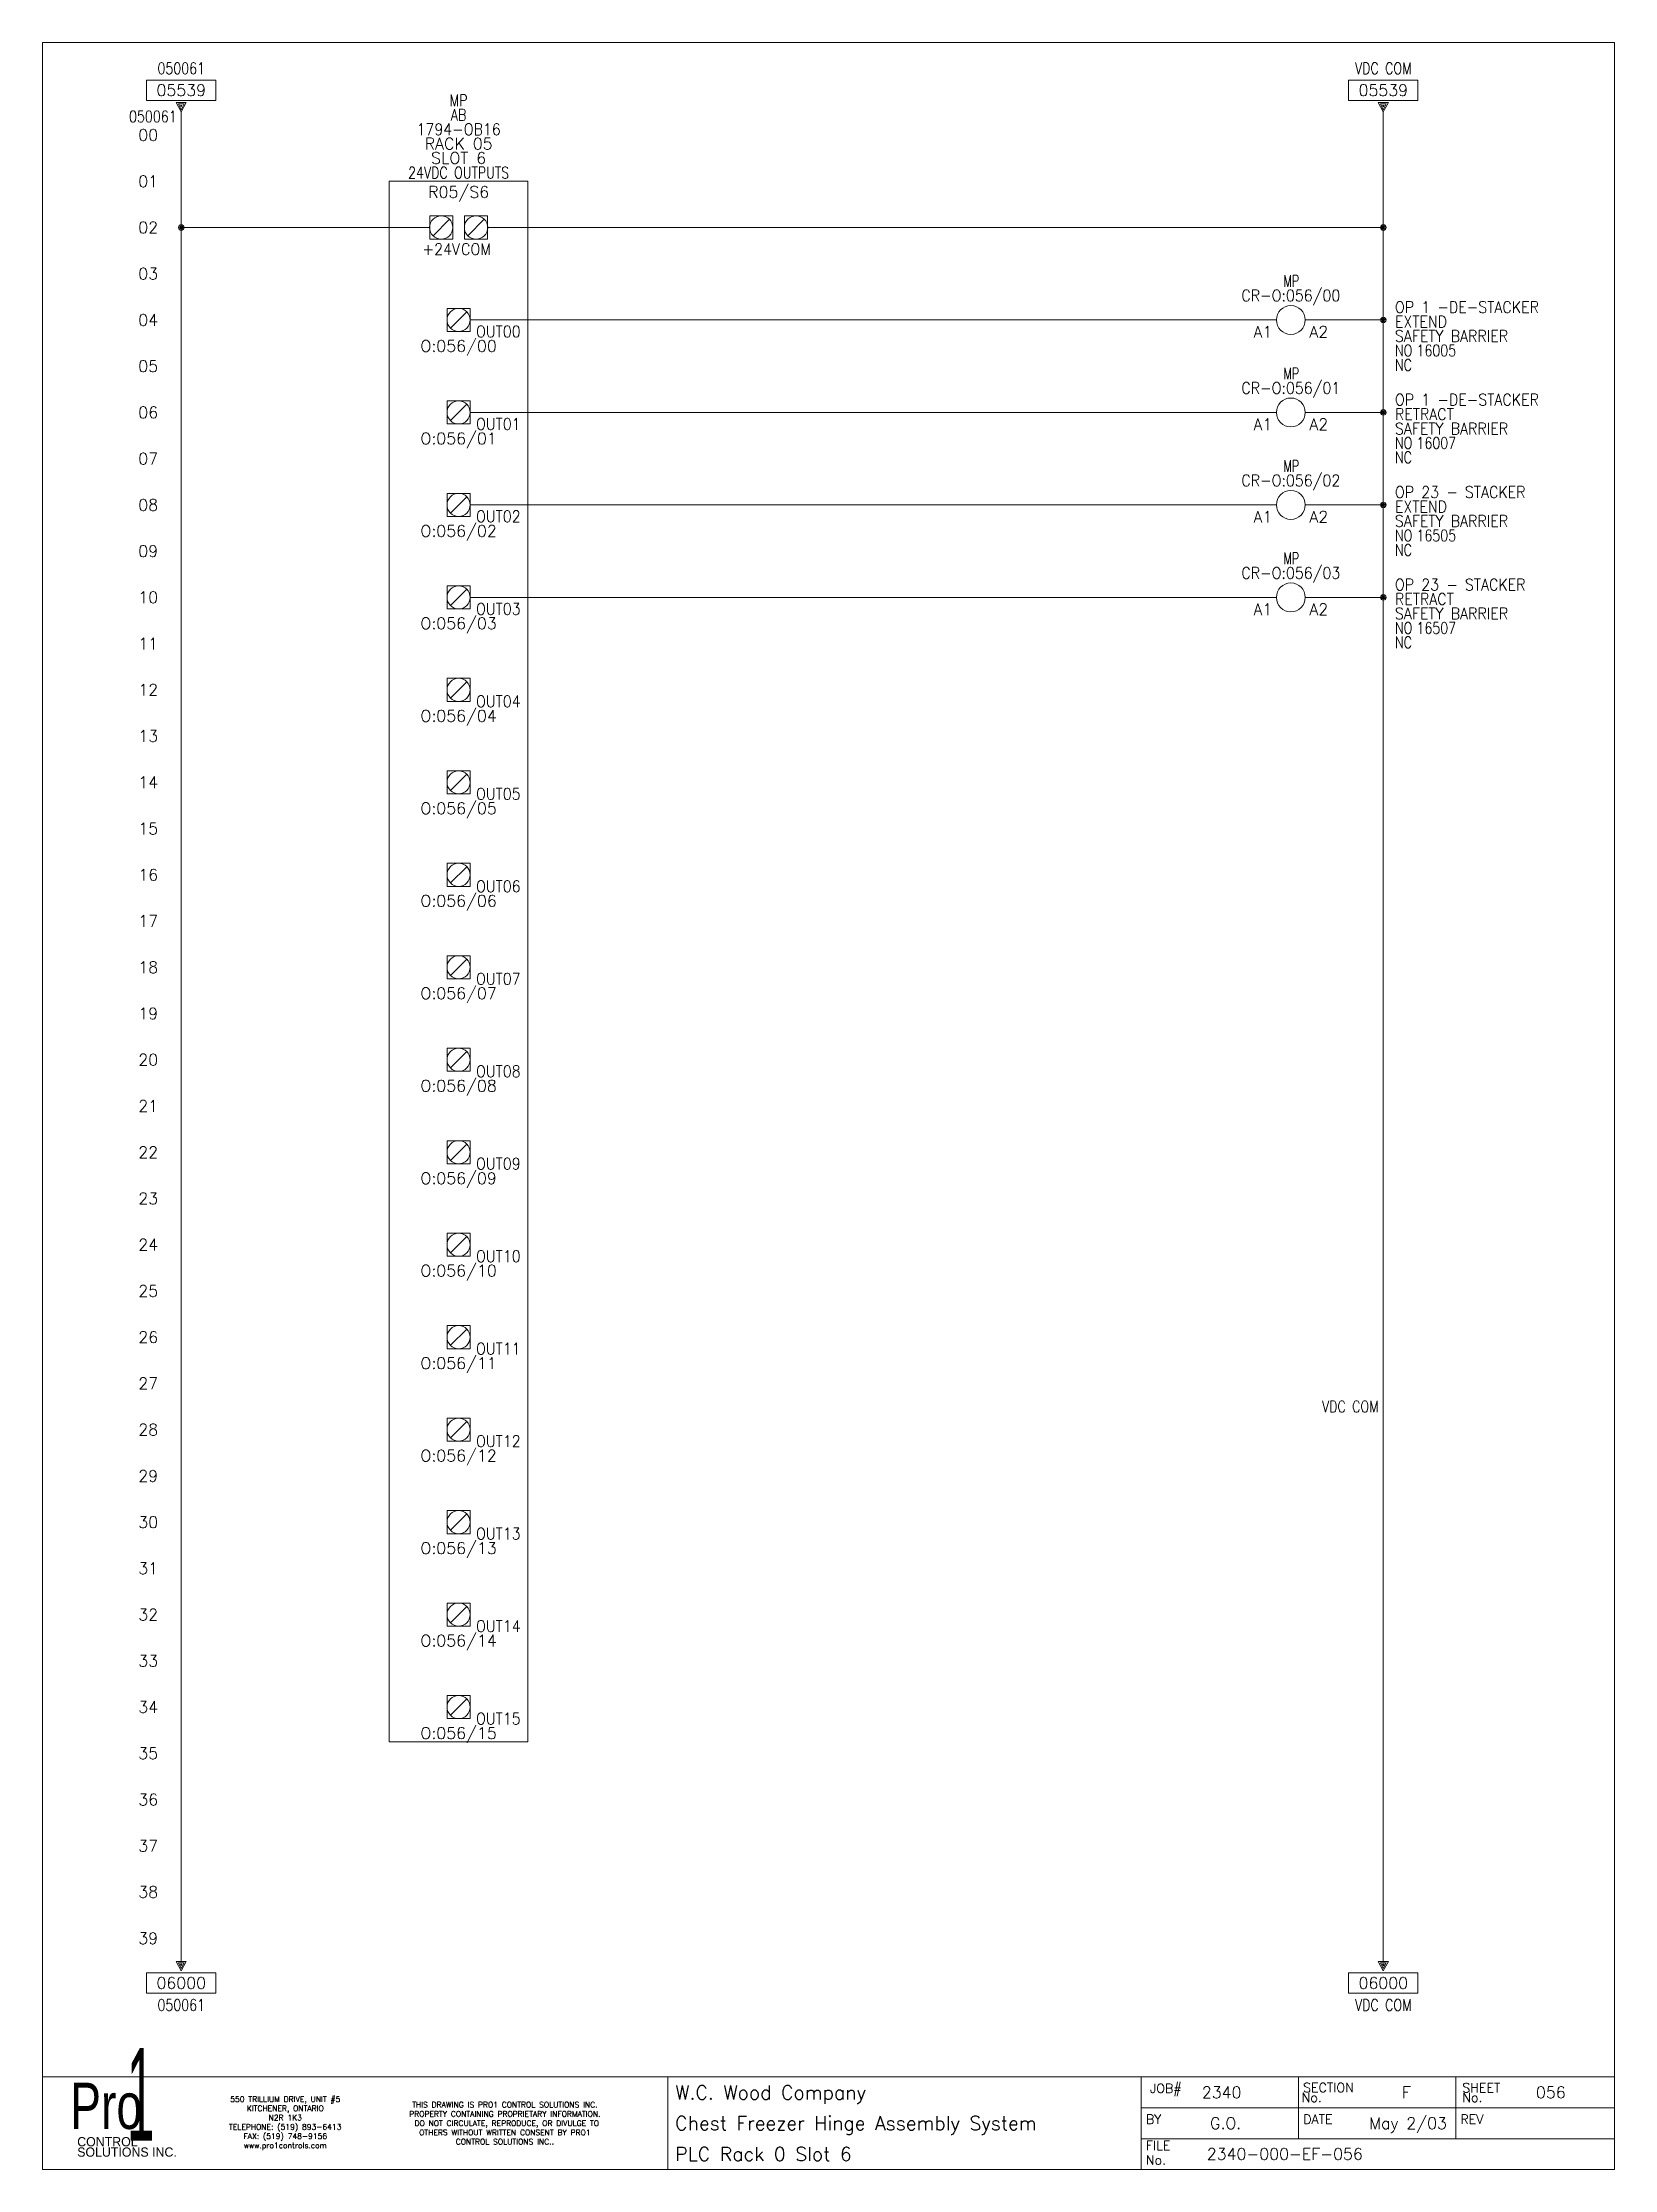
# Model space of a CAD drawing. Header units: inches. Extents: x 0 to 17, y 0 to 23.
import ezdxf
from ezdxf.enums import TextEntityAlignment as Align

# ---------------------------------------------------------------- set-up
doc = ezdxf.new("R2010")
doc.units = ezdxf.units.IN
doc.header["$MEASUREMENT"] = 0
doc.layers.get('0').update_dxf_attribs({"lineweight": 5})
for name, color, linetype, lineweight in [('BOARDER', 5, 'Continuous', 5), ('DESC', 1, 'Continuous', 5), ('LOC', 252, 'Continuous', 5), ('MISC', 2, 'Continuous', 5), ('SYMS', 7, 'Continuous', 5), ('TAGFIXED', 7, 'Continuous', 5), ('TAGS', 2, 'Continuous', 5), ('TERMS', 2, 'Continuous', 5), ('Title_Block_Info', 2, 'Continuous', 5), ('WIRENO', 1, 'Continuous', 5), ('WIRENO_DEST', 1, 'Continuous', 5), ('WIRES', 7, 'Continuous', 5), ('XREF', 1, 'Continuous', 5)]:
    doc.layers.add(name, color=color, linetype=linetype, lineweight=lineweight)
doc.styles.add('SIVAN', font='sivan.TTF', dxfattribs={"height": 1})
doc.styles.add('STACCO', font='STAC222N.TTF', dxfattribs={"height": 1})
doc.styles.get("Standard").update_dxf_attribs({"font": 'romans.shx'})
doc.styles.add('WD', font='romans.shx')

# ---------------------------------------------------------------- blocks, each defined once
blk = doc.blocks.new('WD_MLRH')
at = {"color": 2, "style": 'WD'}
blk.add_attdef('RUNGFIRST', text='', height=0.125, dxfattribs=at).set_placement((-0.25, 0), align=Align.MIDDLE_RIGHT)
at = {"style": 'WD', "flags": 1}
for tag, p in [('RUNGHORV', (-0.25, -0.127)), ('RUNGDIST', (-0.25, -0.2)), ('RUNGCNT', (-0.25, -0.237)), ('RUNGINC', (-0.25, -0.163)), ('WIRE-START', (-0.25, -0.356)), ('WIRE-GSUF', (-0.25, -0.396)), ('PH3SPACE', (-0.25, -0.437)), ('WIREMODE', (-0.25, -0.281)), ('WIREFMT', (-0.25, -0.321))]:
    blk.add_attdef(tag, text='', height=0.025, dxfattribs=at).set_placement(p, align=Align.RIGHT)
blk = doc.blocks.new('WD_WNV')
at = {"linetype": 'Continuous', "style": 'WD', "width": 0.8}
blk.add_attdef('WIRENO', text='', height=0.125, dxfattribs=at).set_placement((-0.05, 0), align=Align.MIDDLE_RIGHT)
blk = doc.blocks.new('PLCIO_13648')
at = {"layer": 'SYMS'}
for p, q in [((0.75, 0.5), (-0.75, 0.5)), ((-0.75, 0.5), (-0.75, -16.375)), ((0.75, -16.375), (0.75, 0.5)), ((-0.312, 0.125), (-0.062, 0.125)), ((-0.312, -0.125), (-0.312, 0.125)), ((-0.098, 0.089), (-0.277, -0.089)), ((-0.062, 0.125), (-0.062, -0.125)), ((0.062, 0.125), (0.312, 0.125)), ((0.062, -0.125), (0.062, 0.125)), ((0.277, 0.089), (0.098, -0.089)), ((0.312, 0.125), (0.312, -0.125)), ((-0.062, -0.125), (-0.312, -0.125)), ((0.312, -0.125), (0.062, -0.125)), ((-0.125, -0.875), (0.125, -0.875)), ((-0.125, -1.125), (-0.125, -0.875)), ((0.088, -0.912), (-0.088, -1.088)), ((0.125, -0.875), (0.125, -1.125)), ((0.125, -1.125), (-0.125, -1.125)), ((-0.125, -1.875), (0.125, -1.875)), ((-0.125, -2.125), (-0.125, -1.875)), ((0.088, -1.912), (-0.088, -2.088)), ((0.125, -1.875), (0.125, -2.125)), ((0.125, -2.125), (-0.125, -2.125)), ((-0.125, -2.875), (0.125, -2.875)), ((-0.125, -3.125), (-0.125, -2.875)), ((0.088, -2.912), (-0.088, -3.088)), ((0.125, -2.875), (0.125, -3.125)), ((0.125, -3.125), (-0.125, -3.125)), ((-0.125, -3.875), (0.125, -3.875)), ((-0.125, -4.125), (-0.125, -3.875)), ((0.125, -3.875), (0.125, -4.125)), ((0.125, -4.125), (-0.125, -4.125)), ((0.088, -3.912), (-0.088, -4.088)), ((-0.125, -4.875), (0.125, -4.875)), ((-0.125, -5.125), (-0.125, -4.875)), ((0.088, -4.912), (-0.088, -5.088)), ((0.125, -4.875), (0.125, -5.125)), ((0.125, -5.125), (-0.125, -5.125)), ((-0.125, -5.875), (0.125, -5.875)), ((-0.125, -6.125), (-0.125, -5.875)), ((0.088, -5.912), (-0.088, -6.088)), ((0.125, -5.875), (0.125, -6.125)), ((0.125, -6.125), (-0.125, -6.125)), ((-0.125, -6.875), (0.125, -6.875)), ((-0.125, -7.125), (-0.125, -6.875)), ((0.125, -6.875), (0.125, -7.125)), ((0.125, -7.125), (-0.125, -7.125)), ((0.088, -6.912), (-0.088, -7.088)), ((-0.125, -7.875), (0.125, -7.875)), ((-0.125, -8.125), (-0.125, -7.875)), ((0.088, -7.912), (-0.088, -8.088)), ((0.125, -7.875), (0.125, -8.125)), ((0.125, -8.125), (-0.125, -8.125)), ((-0.125, -8.875), (0.125, -8.875)), ((-0.125, -9.125), (-0.125, -8.875)), ((0.088, -8.912), (-0.088, -9.088)), ((0.125, -8.875), (0.125, -9.125)), ((0.125, -9.125), (-0.125, -9.125)), ((-0.125, -9.875), (0.125, -9.875)), ((-0.125, -10.125), (-0.125, -9.875)), ((0.125, -9.875), (0.125, -10.125)), ((0.088, -9.912), (-0.088, -10.088)), ((0.125, -10.125), (-0.125, -10.125)), ((-0.125, -10.875), (0.125, -10.875)), ((-0.125, -11.125), (-0.125, -10.875)), ((0.088, -10.912), (-0.088, -11.088)), ((0.125, -10.875), (0.125, -11.125)), ((0.125, -11.125), (-0.125, -11.125)), ((-0.125, -11.875), (0.125, -11.875)), ((-0.125, -12.125), (-0.125, -11.875)), ((0.088, -11.912), (-0.088, -12.088)), ((0.125, -11.875), (0.125, -12.125)), ((0.125, -12.125), (-0.125, -12.125)), ((-0.125, -12.875), (0.125, -12.875)), ((-0.125, -13.125), (-0.125, -12.875)), ((0.125, -12.875), (0.125, -13.125)), ((0.088, -12.912), (-0.088, -13.088)), ((0.125, -13.125), (-0.125, -13.125)), ((-0.125, -13.875), (0.125, -13.875)), ((-0.125, -14.125), (-0.125, -13.875)), ((0.088, -13.912), (-0.088, -14.088)), ((0.125, -13.875), (0.125, -14.125)), ((0.125, -14.125), (-0.125, -14.125)), ((-0.125, -14.875), (0.125, -14.875)), ((-0.125, -15.125), (-0.125, -14.875)), ((0.088, -14.912), (-0.088, -15.088)), ((0.125, -14.875), (0.125, -15.125)), ((0.125, -15.125), (-0.125, -15.125)), ((-0.125, -15.875), (0.125, -15.875)), ((-0.125, -16.125), (-0.125, -15.875)), ((0.088, -15.912), (-0.088, -16.088)), ((0.125, -15.875), (0.125, -16.125)), ((0.125, -16.125), (-0.125, -16.125)), ((-0.75, -16.375), (0.75, -16.375))]:
    blk.add_line(p, q, dxfattribs=at)
for centre, radius in [((-0.188, 0), 0.126), ((0.188, 0), 0.126), ((0, -1), 0.125), ((0, -2), 0.125), ((0, -3), 0.125), ((0, -4), 0.125), ((0, -5), 0.125), ((0, -6), 0.125), ((0, -7), 0.125), ((0, -8), 0.125), ((0, -9), 0.125), ((0, -10), 0.125), ((0, -11), 0.125), ((0, -12), 0.125), ((0, -13), 0.125), ((0, -14), 0.125), ((0, -15), 0.125), ((0, -16), 0.125)]:
    blk.add_circle(centre, radius, dxfattribs=at)
at = {"layer": 'SYMS', "style": 'WD'}
for tag, width, p in [('INST', 0.8, (0, 1.482)), ('LOC', 0.8, (0, 1.312)), ('MFG', 0.8, (0, 1.156)), ('CAT', 0.9, (0, 1)), ('DESC', 0.8, (0, 0.53)), ('TERM01L', 0.75, (-0.188, 0.156)), ('TERM01R', 0.75, (0.188, 0.156)), ('TERM02', 0.9, (0, -0.812)), ('TERM03', 0.9, (0, -1.812)), ('TERM04', 0.9, (0, -2.812)), ('TERM05', 0.9, (0, -3.812)), ('TERM06', 0.9, (0, -4.812)), ('TERM07', 0.9, (0, -5.812)), ('TERM08', 0.9, (0, -6.812)), ('TERM09', 0.9, (0, -7.812)), ('TERM10', 0.9, (0, -8.812)), ('TERM11', 0.9, (0, -9.812)), ('TERM12', 0.9, (0, -10.812)), ('TERM13', 0.9, (0, -11.812)), ('TERM14', 0.9, (0, -12.812)), ('TERM15', 0.9, (0, -13.812)), ('TERM16', 0.9, (0, -14.812)), ('TERM17', 0.9, (0, -15.812))]:
    blk.add_attdef(tag, text='', height=0.125, dxfattribs=dict(at, width=width)).set_placement(p, align=Align.CENTER)
for tag, p in [('LINE1', (0, 0.844)), ('LINE2', (0, 0.688)), ('TAG', (0, 0.322))]:
    blk.add_attdef(tag, text='', height=0.125, dxfattribs=at).set_placement(p, align=Align.CENTER)
at = {"layer": 'SYMS', "linetype": 'Continuous', "style": 'WD', "flags": 9}
blk.add_attdef('ASSYCODE', text='', height=0.01, dxfattribs=at).set_placement((0.23, 1.071), align=Align.CENTER)
at = {"layer": 'SYMS', "style": 'WD', "flags": 1}
for tag, p in [('X4TERM01L', (-0.312, 0)), ('X1TERM01R', (0.312, 0)), ('X1TERM02', (0.125, -1)), ('X1TERM03', (0.125, -2)), ('X1TERM04', (0.125, -3)), ('X1TERM05', (0.125, -4)), ('X1TERM06', (0.125, -5)), ('X1TERM07', (0.125, -6)), ('X1TERM08', (0.125, -7)), ('X1TERM09', (0.125, -8)), ('X1TERM10', (0.125, -9)), ('X1TERM11', (0.125, -10)), ('X1TERM12', (0.125, -11)), ('X1TERM13', (0.125, -12)), ('X1TERM14', (0.125, -13)), ('X1TERM15', (0.125, -14)), ('X1TERM16', (0.125, -15)), ('X1TERM17', (0.125, -16))]:
    blk.add_attdef(tag, p, '', height=0.01, dxfattribs=at)
at = {"layer": 'SYMS', "style": 'WD', "width": 0.9}
for tag, p in [('TERMDESC01L', (-0.188, -0.172)), ('TERMDESC01R', (0.188, -0.172))]:
    blk.add_attdef(tag, text='', height=0.125, dxfattribs=at).set_placement(p, align=Align.TOP_CENTER)
for tag, p in [('DESCA02', (-0.688, -0.969)), ('DESCB02', (-0.688, -1.125)), ('DESCC02', (-0.688, -1.281)), ('DESCD02', (-0.688, -1.438)), ('DESCE02', (-0.688, -1.594)), ('DESCB03', (-0.688, -2.125)), ('DESCA03', (-0.688, -1.969)), ('DESCC03', (-0.688, -2.281)), ('DESCD03', (-0.688, -2.438)), ('DESCE03', (-0.688, -2.594)), ('DESCA04', (-0.688, -2.969)), ('DESCB04', (-0.688, -3.125)), ('DESCC04', (-0.688, -3.281)), ('DESCD04', (-0.688, -3.438)), ('DESCE04', (-0.688, -3.594)), ('DESCA05', (-0.688, -3.969)), ('DESCB05', (-0.688, -4.125)), ('DESCC05', (-0.688, -4.281)), ('DESCD05', (-0.688, -4.438)), ('DESCE05', (-0.688, -4.594)), ('DESCB06', (-0.688, -5.125)), ('DESCA06', (-0.688, -4.969)), ('DESCC06', (-0.688, -5.281)), ('DESCD06', (-0.688, -5.438)), ('DESCE06', (-0.688, -5.594)), ('DESCA07', (-0.688, -5.969)), ('DESCB07', (-0.688, -6.125)), ('DESCC07', (-0.688, -6.281)), ('DESCD07', (-0.688, -6.438)), ('DESCE07', (-0.688, -6.594)), ('DESCA08', (-0.688, -6.969)), ('DESCB08', (-0.688, -7.125)), ('DESCC08', (-0.688, -7.281)), ('DESCD08', (-0.688, -7.438)), ('DESCE08', (-0.688, -7.594)), ('DESCB09', (-0.688, -8.125)), ('DESCA09', (-0.688, -7.969)), ('DESCC09', (-0.688, -8.281)), ('DESCD09', (-0.688, -8.438)), ('DESCE09', (-0.688, -8.594)), ('DESCA10', (-0.688, -8.969)), ('DESCB10', (-0.688, -9.125)), ('DESCC10', (-0.688, -9.281)), ('DESCD10', (-0.688, -9.438)), ('DESCE10', (-0.688, -9.594)), ('DESCA11', (-0.688, -9.969)), ('DESCB11', (-0.688, -10.125)), ('DESCC11', (-0.688, -10.281)), ('DESCD11', (-0.688, -10.438)), ('DESCE11', (-0.688, -10.594)), ('DESCB12', (-0.688, -11.125)), ('DESCA12', (-0.688, -10.969)), ('DESCC12', (-0.688, -11.281)), ('DESCD12', (-0.688, -11.438)), ('DESCE12', (-0.688, -11.594)), ('DESCA13', (-0.688, -11.969)), ('DESCB13', (-0.688, -12.125)), ('DESCC13', (-0.688, -12.281)), ('DESCD13', (-0.688, -12.438)), ('DESCE13', (-0.688, -12.594)), ('DESCA14', (-0.688, -12.969)), ('DESCB14', (-0.688, -13.125)), ('DESCC14', (-0.688, -13.281)), ('DESCD14', (-0.688, -13.438)), ('DESCE14', (-0.688, -13.594)), ('DESCB15', (-0.688, -14.125)), ('DESCA15', (-0.688, -13.969)), ('DESCC15', (-0.688, -14.281)), ('DESCD15', (-0.688, -14.438)), ('DESCE15', (-0.688, -14.594)), ('DESCA16', (-0.688, -14.969)), ('DESCB16', (-0.688, -15.125)), ('DESCC16', (-0.688, -15.281)), ('DESCD16', (-0.688, -15.438)), ('DESCE16', (-0.688, -15.594)), ('DESCA17', (-0.688, -15.969)), ('DESCB17', (-0.688, -16.125)), ('DESCC17', (-0.688, -16.281)), ('DESCD17', (-0.688, -16.438)), ('DESCE17', (-0.688, -16.594))]:
    blk.add_attdef(tag, text='', height=0.125, dxfattribs=at).set_placement(p, align=Align.RIGHT)
for tag, p in [('TERMDESC02', (0.188, -1.062)), ('TERMDESC03', (0.188, -2.062)), ('TERMDESC04', (0.188, -3.062)), ('TERMDESC05', (0.188, -4.062)), ('TERMDESC06', (0.188, -5.062)), ('TERMDESC07', (0.188, -6.062)), ('TERMDESC08', (0.188, -7.062)), ('TERMDESC09', (0.188, -8.062)), ('TERMDESC10', (0.188, -9.062)), ('TERMDESC11', (0.188, -10.062)), ('TERMDESC12', (0.188, -11.062)), ('TERMDESC13', (0.188, -12.062)), ('TERMDESC14', (0.188, -13.062)), ('TERMDESC15', (0.188, -14.062)), ('TERMDESC16', (0.188, -15.062)), ('TERMDESC17', (0.188, -16.062))]:
    blk.add_attdef(tag, text='', height=0.125, dxfattribs=at).set_placement(p, align=Align.TOP_LEFT)
at = {"layer": 'SYMS', "style": 'WD'}
for tag, p in [('TAGA02', (0, -1.219)), ('TAGA03', (0, -2.219)), ('TAGA04', (0, -3.219)), ('TAGA05', (0, -4.219)), ('TAGA06', (0, -5.219)), ('TAGA07', (0, -6.219)), ('TAGA08', (0, -7.219)), ('TAGA09', (0, -8.219)), ('TAGA10', (0, -9.219)), ('TAGA11', (0, -10.219)), ('TAGA12', (0, -11.219)), ('TAGA13', (0, -12.219)), ('TAGA14', (0, -13.219)), ('TAGA15', (0, -14.219)), ('TAGA16', (0, -15.219)), ('TAGA17', (0, -16.219))]:
    blk.add_attdef(tag, text='', height=0.125, dxfattribs=at).set_placement(p, align=Align.TOP_CENTER)
blk = doc.blocks.new('WDDOT')
for radius in [0.03, 0.0187, 0.00929]:
    blk.add_circle((0, 0), radius)
blk = doc.blocks.new('TB_P')
at = {"color": 5}
blk.add_line((6.764, 0), (6.764, 1), dxfattribs=at)
at = {"color": 5, "linetype": 'Continuous'}
blk.add_line((15.283, 1), (15.283, 0.667), dxfattribs=at)
blk.add_lwpolyline([(0, 0), (17, 0), (17, 23), (0, 23)], close=True, dxfattribs=at)
at = {"layer": 'BOARDER', "linetype": 'Continuous'}
for p, q in [((0, 1), (17, 1)), ((0, 1), (0, 0)), ((11.882, 1), (11.882, 0.667)), ((11.882, 1), (11.882, 0)), ((11.882, 1), (11.882, 0)), ((11.882, 1), (11.882, 0)), ((13.583, 1), (13.583, 0.667)), ((11.882, 0.667), (17, 0.667)), ((13.583, 0.667), (13.583, 0.333)), ((15.283, 0.667), (15.283, 0.333)), ((11.882, 0.333), (17, 0.333))]:
    blk.add_line(p, q, dxfattribs=at)
at = {"color": 5, "char_height": 0.06, "attachment_point": 5, "style": 'WD'}
for s, insert, width in [('550 TRILLIUM DRIVE, UNIT #5\\PKITCHENER, ONTARIO\\PN2R 1K3\\PTELEPHONE: (519) 893-6413\\PFAX: (519) 748-9156\\Pwww.pro1controls.com', (2.625, 0.5), 1.804), ('THIS DRAWING IS PRO1 CONTROL SOLUTIONS INC. PROPERTY CONTAINING PROPRIETARY INFORMATION.  DO NOT CIRCULATE, REPRODUCE, OR DIVULGE TO OTHERS WITHOUT WRITTEN CONSENT BY PRO1 CONTROL SOLUTIONS INC..', (5, 0.5), 2.264)]:
    blk.add_mtext(s, dxfattribs=dict(at, insert=insert, width=width))
at = {"color": 2, "linetype": 'Continuous', "style": 'WD', "flags": 1}
for tag, p in [('REV1_NO', (1.734, 3.29)), ('REV1_BY', (7.303, 3.29)), ('REV1_DATE', (9.562, 3.29)), ('REV2_NO', (1.734, 3.04)), ('REV2_BY', (7.303, 3.04)), ('REV2_DATE', (9.562, 3.04)), ('REV3_NO', (1.734, 2.79)), ('REV3_BY', (7.303, 2.79)), ('REV3_DATE', (9.562, 2.79)), ('REV4_NO', (1.734, 2.54)), ('REV4_BY', (7.303, 2.54)), ('REV4_DATE', (9.562, 2.54)), ('REV5_NO', (1.734, 2.29)), ('REV5_BY', (7.303, 2.29)), ('REV5_DATE', (9.562, 2.29)), ('REV6_NO', (1.734, 2.04)), ('REV6_BY', (7.303, 2.04)), ('REV6_DATE', (9.562, 2.04)), ('REV7_NO', (1.734, 1.79)), ('REV7_BY', (7.303, 1.79)), ('REV7_DATE', (9.562, 1.79)), ('REV8_NO', (1.734, 1.54)), ('REV8_BY', (7.303, 1.54)), ('REV8_DATE', (9.562, 1.54)), ('REV9_NO', (1.734, 1.29)), ('REV9_BY', (7.303, 1.29)), ('REV9_DATE', (9.562, 1.29))]:
    blk.add_attdef(tag, text='', height=0.15, dxfattribs=at).set_placement(p, align=Align.MIDDLE_CENTER)
for tag, p in [('REV1_CHANGE', (2.292, 3.29)), ('REV2_CHANGE', (2.292, 3.04)), ('REV3_CHANGE', (2.292, 2.79)), ('REV4_CHANGE', (2.292, 2.54)), ('REV5_CHANGE', (2.292, 2.29)), ('REV6_CHANGE', (2.292, 2.04)), ('REV7_CHANGE', (2.292, 1.79)), ('REV8_CHANGE', (2.292, 1.54)), ('REV9_CHANGE', (2.292, 1.29))]:
    blk.add_attdef(tag, text='', height=0.15, dxfattribs=at).set_placement(p, align=Align.MIDDLE_LEFT)
at = {"layer": 'BOARDER', "lineweight": 0}
for s, height, style, width, p in [('1', 1, 'SIVAN', 0.4, (1.062, 0.812)), ('Pro', 0.5, 'STACCO', 0.75, (0.688, 0.688))]:
    blk.add_text(s, height=height, dxfattribs=dict(at, style=style, width=width)).set_placement(p, align=Align.MIDDLE_CENTER)
at = {"layer": 'BOARDER', "linetype": 'Continuous', "style": 'WD'}
for s, p in [('JOB#', (11.976, 0.827)), ('SECTION', (13.633, 0.835)), ('SHEET', (15.354, 0.834)), ('No.', (13.617, 0.729)), ('No.', (15.354, 0.729)), ('BY', (11.933, 0.493)), ('DATE', (13.634, 0.493)), ('REV', (15.334, 0.493)), ('FILE', (11.932, 0.21)), ('No.', (11.932, 0.052))]:
    blk.add_text(s, height=0.1, dxfattribs=at).set_placement(p)
at = {"layer": 'BOARDER', "lineweight": 0, "style": 'STACCO'}
for s, p in [('SOLUTIONS INC.', (0.375, 0.188)), ('CONTROL', (0.375, 0.3))]:
    blk.add_text(s, height=0.1, dxfattribs=at).set_placement(p, align=Align.MIDDLE_LEFT)
at = {"layer": 'Title_Block_Info', "ltscale": 0.1}
for tag, p in [('CUSTOMER', (6.842, 0.833)), ('JOB DESCRIPTION LINE', (6.842, 0.5)), ('DRAWING DESCRIPTION', (6.842, 0.167))]:
    blk.add_attdef(tag, text='', height=0.15, dxfattribs=at).set_placement(p, align=Align.MIDDLE_LEFT)
at = {"layer": 'Title_Block_Info', "ltscale": 0.1, "style": 'WD'}
for tag, p in [('JOB #', (12.752, 0.833)), ('SEC. NO.', (14.75, 0.833)), ('SHT. NO.', (16.312, 0.833)), ('NAME', (12.795, 0.5)), ('REV', (16.194, 0.5))]:
    blk.add_attdef(tag, text='', height=0.125, dxfattribs=at).set_placement(p, align=Align.MIDDLE_CENTER)
blk.add_attdef('DATE', text='', height=0.125, dxfattribs=at).set_placement((15.188, 0.5), align=Align.MIDDLE_RIGHT)
blk.add_attdef('FILE NUMBER', text='', height=0.125, dxfattribs=at).set_placement((12.591, 0.167), align=Align.MIDDLE_LEFT)
blk = doc.blocks.new('HA2D2')
for p, q in [((0.375, 0.344), (-0.375, 0.344)), ((-0.375, 0.344), (-0.375, 0.125)), ((0.375, 0.125), (0.375, 0.344)), ((-0.375, 0.125), (0.375, 0.125)), ((0.055, 0.102), (-0.055, 0.102)), ((-0.055, 0.102), (0, 0)), ((0, 0.023), (-0.031, 0.086)), ((-0.031, 0.086), (0.031, 0.086)), ((0, 0.055), (-0.008, 0.07)), ((-0.008, 0.07), (0.008, 0.07)), ((0, 0), (0.055, 0.102)), ((0.031, 0.086), (0, 0.023)), ((0.008, 0.07), (0, 0.055))]:
    blk.add_line(p, q)
at = {"style": 'WD', "width": 0.8, "flags": 8}
for tag, p in [('DESC1', (0, 0.722)), ('WIRENO', (0, 0.534))]:
    blk.add_attdef(tag, text='', height=0.125, dxfattribs=at).set_placement(p, align=Align.TOP_CENTER)
at = {"style": 'WD'}
blk.add_attdef('XREF', text='', height=0.125, dxfattribs=at).set_placement((0, 0.172), align=Align.CENTER)
at = {"style": 'WD', "flags": 1}
for tag, p in [('X8TERM01', (0, 0)), ('SIGCODE', (0.088, 0.066))]:
    blk.add_attdef(tag, p, '', height=0.01, dxfattribs=at)
blk = doc.blocks.new('HA2S4')
for p, q in [((-0.055, 0), (0.055, 0)), ((0, -0.102), (-0.055, 0)), ((0.055, 0), (0, -0.102)), ((0.375, -0.125), (-0.375, -0.125)), ((-0.375, -0.125), (-0.375, -0.344)), ((-0.031, -0.016), (0, -0.078)), ((0.031, -0.016), (-0.031, -0.016)), ((-0.008, -0.031), (0, -0.047)), ((0.008, -0.031), (-0.008, -0.031)), ((0, -0.078), (0.031, -0.016)), ((0, -0.047), (0.008, -0.031)), ((0.375, -0.344), (0.375, -0.125)), ((-0.375, -0.344), (0.375, -0.344))]:
    blk.add_line(p, q)
at = {"style": 'WD', "flags": 1}
for tag, p in [('X2TERM01', (0, 0)), ('SIGCODE', (0.088, -0.059))]:
    blk.add_attdef(tag, p, '', height=0.01, dxfattribs=at)
at = {"style": 'WD'}
blk.add_attdef('XREF', text='', height=0.125, dxfattribs=at).set_placement((0, -0.297), align=Align.CENTER)
at = {"style": 'WD', "width": 0.8, "flags": 8}
for tag, p in [('WIRENO', (0, -0.409)), ('DESC1', (0, -0.597))]:
    blk.add_attdef(tag, text='', height=0.125, dxfattribs=at).set_placement(p, align=Align.TOP_CENTER)
blk = doc.blocks.new('HCR1')
blk.add_circle((0, 0), 0.156)
at = {"style": 'WD'}
for tag, width, p in [('INST', 0.7, (0.006, 0.528)), ('LOC', 0.7, (0.006, 0.359)), ('TAG1', 0.9, (0, 0.202))]:
    blk.add_attdef(tag, text='', height=0.125, dxfattribs=dict(at, width=width)).set_placement(p, align=Align.CENTER)
at = {"style": 'WD', "flags": 1}
for tag, p in [('X4TERM01', (-0.156, 0)), ('X1TERM02', (0.156, 0))]:
    blk.add_attdef(tag, p, '', height=0.01, dxfattribs=at)
at = {"linetype": 'Continuous', "style": 'WD', "flags": 9}
blk.add_attdef('ASSYCODE', text='', height=0.01, dxfattribs=at).set_placement((0, 0.125), align=Align.CENTER)
at = {"style": 'WD', "flags": 9}
blk.add_attdef('FAMILY', text='', height=0.01, dxfattribs=at).set_placement((-0.005, 0.17), align=Align.CENTER)
at = {"linetype": 'Continuous', "style": 'WD', "flags": 1}
for tag, p in [('MFG', (0, 0.14)), ('CAT', (0, 0.159))]:
    blk.add_attdef(tag, text='', height=0.01, dxfattribs=at).set_placement(p, align=Align.MIDDLE)
at = {"style": 'WD'}
for tag, p, width in [('DESC1', (1.126, 0.076), 0.9), ('DESC2', (1.126, -0.081), 0.9), ('DESC3', (1.126, -0.237), 0.9), ('XREFNO', (1.359, -0.393), 0.8), ('XREFNC', (1.359, -0.549), 0.8)]:
    blk.add_attdef(tag, p, '', height=0.125, dxfattribs=dict(at, width=width))
at = {"linetype": 'Continuous', "style": 'WD'}
blk.add_attdef('TERM01', text='', height=0.125, dxfattribs=at).set_placement((-0.2, -0.066), align=Align.TOP_RIGHT)
blk.add_attdef('TERM02', text='', height=0.125, dxfattribs=at).set_placement((0.2, -0.066), align=Align.TOP_LEFT)
at = {"style": 'WD', "width": 0.8, "flags": 8}
for tag, p in [('NO', (1.126, -0.393)), ('NC', (1.126, -0.549))]:
    blk.add_attdef(tag, p, '', height=0.125, dxfattribs=at)

msp = doc.modelspace()

# ---------------------------------------------------------------- linework, layer by layer
at = {"layer": 'WIRES'}
for p, q in [((1.5, 22.25), (1.5, 2.25)), ((14.5, 22.25), (14.5, 2.25)), ((1.5, 21), (4.188, 21)), ((4.812, 21), (14.5, 21)), ((4.625, 20), (13.344, 20)), ((13.656, 20), (14.5, 20)), ((4.625, 19), (13.344, 19)), ((13.656, 19), (14.5, 19)), ((4.625, 18), (13.344, 18)), ((13.656, 18), (14.5, 18)), ((4.625, 17), (13.344, 17)), ((13.656, 17), (14.5, 17))]:
    msp.add_line(p, q, dxfattribs=at)

# ---------------------------------------------------------------- block references
ref = msp.add_blockref('TB_P', (0, 0))
ref.add_attrib('CUSTOMER', 'W.C. Wood Company', dxfattribs={"layer": 'MISC', "ltscale": 0.1, "height": 0.15}).set_placement((6.842, 0.833), align=Align.MIDDLE_LEFT)
ref.add_attrib('JOB DESCRIPTION LINE', 'Chest Freezer Hinge Assembly System', dxfattribs={"layer": 'MISC', "ltscale": 0.1, "height": 0.15}).set_placement((6.842, 0.5), align=Align.MIDDLE_LEFT)
ref.add_attrib('DRAWING DESCRIPTION', 'PLC Rack 0 Slot 6', dxfattribs={"layer": 'MISC', "ltscale": 0.1, "height": 0.15}).set_placement((6.842, 0.167), align=Align.MIDDLE_LEFT)
ref.add_attrib('JOB #', '2340', dxfattribs={"layer": 'MISC', "ltscale": 0.1, "height": 0.125, "style": 'WD'}).set_placement((12.752, 0.833), align=Align.MIDDLE_CENTER)
ref.add_attrib('SEC. NO.', 'F', dxfattribs={"layer": 'MISC', "ltscale": 0.1, "height": 0.125, "style": 'WD'}).set_placement((14.75, 0.833), align=Align.MIDDLE_CENTER)
ref.add_attrib('SHT. NO.', '056', dxfattribs={"layer": 'MISC', "ltscale": 0.1, "height": 0.125, "style": 'WD'}).set_placement((16.312, 0.833), align=Align.MIDDLE_CENTER)
ref.add_attrib('FILE NUMBER', '2340-000-EF-056', dxfattribs={"layer": 'MISC', "ltscale": 0.1, "height": 0.125, "style": 'WD'}).set_placement((12.591, 0.167), align=Align.MIDDLE_LEFT)
ref.add_attrib('NAME', 'G.O.', dxfattribs={"layer": 'MISC', "ltscale": 0.1, "height": 0.125, "style": 'WD'}).set_placement((12.795, 0.5), align=Align.MIDDLE_CENTER)
ref.add_attrib('DATE', 'May 2/03', dxfattribs={"layer": 'MISC', "ltscale": 0.1, "height": 0.125, "style": 'WD'}).set_placement((15.188, 0.5), align=Align.MIDDLE_RIGHT)
msp.add_blockref('WD_MLRH', (1.5, 22)).add_auto_attribs({'RUNGFIRST': '00'})
at = {"layer": 'SYMS'}
ref = msp.add_blockref('HA2D2', (1.5, 22.25), dxfattribs=at)
ref.add_attrib('XREF', '05539', dxfattribs={"layer": 'XREF', "height": 0.125, "style": 'WD'}).set_placement((1.5, 22.422), align=Align.CENTER)
ref.add_attrib('WIRENO', '050061', dxfattribs={"layer": 'WIRENO_DEST', "height": 0.125, "style": 'WD', "width": 0.8, "flags": 8}).set_placement((1.5, 22.784), align=Align.TOP_CENTER)
ref = msp.add_blockref('HA2D2', (14.5, 22.25), dxfattribs=at)
ref.add_attrib('XREF', '05539', dxfattribs={"layer": 'XREF', "height": 0.125, "style": 'WD'}).set_placement((14.5, 22.422), align=Align.CENTER)
ref.add_attrib('WIRENO', 'VDC COM', dxfattribs={"layer": 'WIRENO_DEST', "height": 0.125, "style": 'WD', "width": 0.8, "flags": 8}).set_placement((14.5, 22.784), align=Align.TOP_CENTER)
ref = msp.add_blockref('PLCIO_13648', (4.5, 21), dxfattribs=at)
ref.add_attrib('TERMDESC01L', '+24V', dxfattribs={"layer": 'TERMS', "height": 0.125, "style": 'WD', "width": 0.9}).set_placement((4.312, 20.828), align=Align.TOP_CENTER)
ref.add_attrib('TERMDESC01R', 'COM', dxfattribs={"layer": 'TERMS', "height": 0.125, "style": 'WD', "width": 0.9}).set_placement((4.688, 20.828), align=Align.TOP_CENTER)
ref.add_attrib('CAT', '1794-OB16', dxfattribs={"layer": 'MISC', "height": 0.125, "style": 'WD', "width": 0.9}).set_placement((4.5, 22), align=Align.CENTER)
ref.add_attrib('TAG', 'R05/S6', dxfattribs={"layer": 'TAGS', "height": 0.125, "style": 'WD'}).set_placement((4.5, 21.322), align=Align.CENTER)
ref.add_attrib('LINE1', 'RACK 05', dxfattribs={"layer": 'MISC', "height": 0.125, "style": 'WD'}).set_placement((4.5, 21.844), align=Align.CENTER)
ref.add_attrib('DESC', '24VDC OUTPUTS', dxfattribs={"layer": 'DESC', "height": 0.125, "style": 'WD', "width": 0.8}).set_placement((4.5, 21.53), align=Align.CENTER)
ref.add_attrib('LINE2', 'SLOT 6', dxfattribs={"layer": 'MISC', "height": 0.125, "style": 'WD'}).set_placement((4.5, 21.688), align=Align.CENTER)
ref.add_attrib('MFG', 'AB', dxfattribs={"layer": 'MISC', "height": 0.125, "style": 'WD', "width": 0.8}).set_placement((4.5, 22.156), align=Align.CENTER)
ref.add_attrib('LOC', 'MP', dxfattribs={"layer": 'LOC', "height": 0.125, "style": 'WD', "width": 0.8}).set_placement((4.5, 22.312), align=Align.CENTER)
ref.add_attrib('TAGA02', 'O:056/00', dxfattribs={"layer": 'TAGS', "height": 0.125, "style": 'WD'}).set_placement((4.5, 19.781), align=Align.TOP_CENTER)
ref.add_attrib('TERMDESC02', 'OUT00', dxfattribs={"layer": 'TERMS', "height": 0.125, "style": 'WD', "width": 0.9}).set_placement((4.688, 19.938), align=Align.TOP_LEFT)
ref.add_attrib('TAGA03', 'O:056/01', dxfattribs={"layer": 'TAGS', "height": 0.125, "style": 'WD'}).set_placement((4.5, 18.781), align=Align.TOP_CENTER)
ref.add_attrib('TERMDESC03', 'OUT01', dxfattribs={"layer": 'TERMS', "height": 0.125, "style": 'WD', "width": 0.9}).set_placement((4.688, 18.938), align=Align.TOP_LEFT)
ref.add_attrib('TAGA04', 'O:056/02', dxfattribs={"layer": 'TAGS', "height": 0.125, "style": 'WD'}).set_placement((4.5, 17.781), align=Align.TOP_CENTER)
ref.add_attrib('TERMDESC04', 'OUT02', dxfattribs={"layer": 'TERMS', "height": 0.125, "style": 'WD', "width": 0.9}).set_placement((4.688, 17.938), align=Align.TOP_LEFT)
ref.add_attrib('TAGA05', 'O:056/03', dxfattribs={"layer": 'TAGS', "height": 0.125, "style": 'WD'}).set_placement((4.5, 16.781), align=Align.TOP_CENTER)
ref.add_attrib('TERMDESC05', 'OUT03', dxfattribs={"layer": 'TERMS', "height": 0.125, "style": 'WD', "width": 0.9}).set_placement((4.688, 16.938), align=Align.TOP_LEFT)
ref.add_attrib('TAGA06', 'O:056/04', dxfattribs={"layer": 'TAGS', "height": 0.125, "style": 'WD'}).set_placement((4.5, 15.781), align=Align.TOP_CENTER)
ref.add_attrib('TERMDESC06', 'OUT04', dxfattribs={"layer": 'TERMS', "height": 0.125, "style": 'WD', "width": 0.9}).set_placement((4.688, 15.938), align=Align.TOP_LEFT)
ref.add_attrib('TAGA07', 'O:056/05', dxfattribs={"layer": 'TAGS', "height": 0.125, "style": 'WD'}).set_placement((4.5, 14.781), align=Align.TOP_CENTER)
ref.add_attrib('TERMDESC07', 'OUT05', dxfattribs={"layer": 'TERMS', "height": 0.125, "style": 'WD', "width": 0.9}).set_placement((4.688, 14.938), align=Align.TOP_LEFT)
ref.add_attrib('TAGA08', 'O:056/06', dxfattribs={"layer": 'TAGS', "height": 0.125, "style": 'WD'}).set_placement((4.5, 13.781), align=Align.TOP_CENTER)
ref.add_attrib('TERMDESC08', 'OUT06', dxfattribs={"layer": 'TERMS', "height": 0.125, "style": 'WD', "width": 0.9}).set_placement((4.688, 13.938), align=Align.TOP_LEFT)
ref.add_attrib('TAGA09', 'O:056/07', dxfattribs={"layer": 'TAGS', "height": 0.125, "style": 'WD'}).set_placement((4.5, 12.781), align=Align.TOP_CENTER)
ref.add_attrib('TERMDESC09', 'OUT07', dxfattribs={"layer": 'TERMS', "height": 0.125, "style": 'WD', "width": 0.9}).set_placement((4.688, 12.938), align=Align.TOP_LEFT)
ref.add_attrib('TAGA10', 'O:056/08', dxfattribs={"layer": 'TAGS', "height": 0.125, "style": 'WD'}).set_placement((4.5, 11.781), align=Align.TOP_CENTER)
ref.add_attrib('TERMDESC10', 'OUT08', dxfattribs={"layer": 'TERMS', "height": 0.125, "style": 'WD', "width": 0.9}).set_placement((4.688, 11.938), align=Align.TOP_LEFT)
ref.add_attrib('TAGA11', 'O:056/09', dxfattribs={"layer": 'TAGS', "height": 0.125, "style": 'WD'}).set_placement((4.5, 10.781), align=Align.TOP_CENTER)
ref.add_attrib('TERMDESC11', 'OUT09', dxfattribs={"layer": 'TERMS', "height": 0.125, "style": 'WD', "width": 0.9}).set_placement((4.688, 10.938), align=Align.TOP_LEFT)
ref.add_attrib('TAGA12', 'O:056/10', dxfattribs={"layer": 'TAGS', "height": 0.125, "style": 'WD'}).set_placement((4.5, 9.781), align=Align.TOP_CENTER)
ref.add_attrib('TERMDESC12', 'OUT10', dxfattribs={"layer": 'TERMS', "height": 0.125, "style": 'WD', "width": 0.9}).set_placement((4.688, 9.938), align=Align.TOP_LEFT)
ref.add_attrib('TAGA13', 'O:056/11', dxfattribs={"layer": 'TAGS', "height": 0.125, "style": 'WD'}).set_placement((4.5, 8.781), align=Align.TOP_CENTER)
ref.add_attrib('TERMDESC13', 'OUT11', dxfattribs={"layer": 'TERMS', "height": 0.125, "style": 'WD', "width": 0.9}).set_placement((4.688, 8.938), align=Align.TOP_LEFT)
ref.add_attrib('TAGA14', 'O:056/12', dxfattribs={"layer": 'TAGS', "height": 0.125, "style": 'WD'}).set_placement((4.5, 7.781), align=Align.TOP_CENTER)
ref.add_attrib('TERMDESC14', 'OUT12', dxfattribs={"layer": 'TERMS', "height": 0.125, "style": 'WD', "width": 0.9}).set_placement((4.688, 7.938), align=Align.TOP_LEFT)
ref.add_attrib('TAGA15', 'O:056/13', dxfattribs={"layer": 'TAGS', "height": 0.125, "style": 'WD'}).set_placement((4.5, 6.781), align=Align.TOP_CENTER)
ref.add_attrib('TERMDESC15', 'OUT13', dxfattribs={"layer": 'TERMS', "height": 0.125, "style": 'WD', "width": 0.9}).set_placement((4.688, 6.938), align=Align.TOP_LEFT)
ref.add_attrib('TAGA16', 'O:056/14', dxfattribs={"layer": 'TAGS', "height": 0.125, "style": 'WD'}).set_placement((4.5, 5.781), align=Align.TOP_CENTER)
ref.add_attrib('TERMDESC16', 'OUT14', dxfattribs={"layer": 'TERMS', "height": 0.125, "style": 'WD', "width": 0.9}).set_placement((4.688, 5.938), align=Align.TOP_LEFT)
ref.add_attrib('TAGA17', 'O:056/15', dxfattribs={"layer": 'TAGS', "height": 0.125, "style": 'WD'}).set_placement((4.5, 4.781), align=Align.TOP_CENTER)
ref.add_attrib('TERMDESC17', 'OUT15', dxfattribs={"layer": 'TERMS', "height": 0.125, "style": 'WD', "width": 0.9}).set_placement((4.688, 4.938), align=Align.TOP_LEFT)
for p in [(1.5, 21), (14.5, 21), (14.5, 20), (14.5, 19), (14.5, 18), (14.5, 17)]:
    msp.add_blockref('WDDOT', p, dxfattribs=at)
ref = msp.add_blockref('HCR1', (13.5, 20), dxfattribs=at)
ref.add_attrib('TAG1F', 'CR-O:056/00', dxfattribs={"layer": 'TAGFIXED', "height": 0.125, "style": 'WD', "width": 0.9}).set_placement((13.5, 20.202), align=Align.CENTER)
ref.add_attrib('DESC1', 'OP 1 -DE-STACKER', (14.626, 20.076), dxfattribs={"layer": 'DESC', "height": 0.125, "style": 'WD', "width": 0.9})
ref.add_attrib('DESC2', 'EXTEND', (14.626, 19.919), dxfattribs={"layer": 'DESC', "height": 0.125, "style": 'WD', "width": 0.9})
ref.add_attrib('XREFNO', '16005', (14.859, 19.607), dxfattribs={"layer": 'XREF', "height": 0.125, "style": 'WD', "width": 0.8})
ref.add_attrib('TERM01', 'A1', dxfattribs={"layer": 'TERMS', "linetype": 'Continuous', "height": 0.125, "style": 'WD'}).set_placement((13.3, 19.934), align=Align.TOP_RIGHT)
ref.add_attrib('TERM02', 'A2', dxfattribs={"layer": 'TERMS', "linetype": 'Continuous', "height": 0.125, "style": 'WD'}).set_placement((13.7, 19.934), align=Align.TOP_LEFT)
ref.add_attrib('NO', 'NO', (14.626, 19.607), dxfattribs={"layer": 'MISC', "height": 0.125, "style": 'WD', "width": 0.8, "flags": 8})
ref.add_attrib('NC', 'NC', (14.626, 19.451), dxfattribs={"layer": 'MISC', "height": 0.125, "style": 'WD', "width": 0.8, "flags": 8})
ref.add_attrib('LOC', 'MP', dxfattribs={"layer": 'LOC', "height": 0.125, "style": 'WD', "width": 0.7}).set_placement((13.506, 20.359), align=Align.CENTER)
ref.add_attrib('DESC3', 'SAFETY BARRIER', (14.626, 19.763), dxfattribs={"layer": 'DESC', "height": 0.125, "style": 'WD', "width": 0.9})
ref = msp.add_blockref('HCR1', (13.5, 19), dxfattribs=at)
ref.add_attrib('TAG1F', 'CR-O:056/01', dxfattribs={"layer": 'TAGFIXED', "height": 0.125, "style": 'WD', "width": 0.9}).set_placement((13.5, 19.202), align=Align.CENTER)
ref.add_attrib('DESC1', 'OP 1 -DE-STACKER', (14.626, 19.076), dxfattribs={"layer": 'DESC', "height": 0.125, "style": 'WD', "width": 0.9})
ref.add_attrib('DESC2', 'RETRACT', (14.626, 18.919), dxfattribs={"layer": 'DESC', "height": 0.125, "style": 'WD', "width": 0.9})
ref.add_attrib('XREFNO', '16007', (14.859, 18.607), dxfattribs={"layer": 'XREF', "height": 0.125, "style": 'WD', "width": 0.8})
ref.add_attrib('TERM01', 'A1', dxfattribs={"layer": 'TERMS', "linetype": 'Continuous', "height": 0.125, "style": 'WD'}).set_placement((13.3, 18.934), align=Align.TOP_RIGHT)
ref.add_attrib('TERM02', 'A2', dxfattribs={"layer": 'TERMS', "linetype": 'Continuous', "height": 0.125, "style": 'WD'}).set_placement((13.7, 18.934), align=Align.TOP_LEFT)
ref.add_attrib('NO', 'NO', (14.626, 18.607), dxfattribs={"layer": 'MISC', "height": 0.125, "style": 'WD', "width": 0.8, "flags": 8})
ref.add_attrib('NC', 'NC', (14.626, 18.451), dxfattribs={"layer": 'MISC', "height": 0.125, "style": 'WD', "width": 0.8, "flags": 8})
ref.add_attrib('LOC', 'MP', dxfattribs={"layer": 'LOC', "height": 0.125, "style": 'WD', "width": 0.7}).set_placement((13.506, 19.359), align=Align.CENTER)
ref.add_attrib('DESC3', 'SAFETY BARRIER', (14.626, 18.763), dxfattribs={"layer": 'DESC', "height": 0.125, "style": 'WD', "width": 0.9})
ref = msp.add_blockref('HCR1', (13.5, 18), dxfattribs=at)
ref.add_attrib('TAG1F', 'CR-O:056/02', dxfattribs={"layer": 'TAGFIXED', "height": 0.125, "style": 'WD', "width": 0.9}).set_placement((13.5, 18.202), align=Align.CENTER)
ref.add_attrib('DESC1', 'OP 23 - STACKER', (14.626, 18.076), dxfattribs={"layer": 'DESC', "height": 0.125, "style": 'WD', "width": 0.9})
ref.add_attrib('DESC2', 'EXTEND', (14.626, 17.919), dxfattribs={"layer": 'DESC', "height": 0.125, "style": 'WD', "width": 0.9})
ref.add_attrib('XREFNO', '16505', (14.859, 17.607), dxfattribs={"layer": 'XREF', "height": 0.125, "style": 'WD', "width": 0.8})
ref.add_attrib('TERM01', 'A1', dxfattribs={"layer": 'TERMS', "linetype": 'Continuous', "height": 0.125, "style": 'WD'}).set_placement((13.3, 17.934), align=Align.TOP_RIGHT)
ref.add_attrib('TERM02', 'A2', dxfattribs={"layer": 'TERMS', "linetype": 'Continuous', "height": 0.125, "style": 'WD'}).set_placement((13.7, 17.934), align=Align.TOP_LEFT)
ref.add_attrib('NO', 'NO', (14.626, 17.607), dxfattribs={"layer": 'MISC', "height": 0.125, "style": 'WD', "width": 0.8, "flags": 8})
ref.add_attrib('NC', 'NC', (14.626, 17.451), dxfattribs={"layer": 'MISC', "height": 0.125, "style": 'WD', "width": 0.8, "flags": 8})
ref.add_attrib('LOC', 'MP', dxfattribs={"layer": 'LOC', "height": 0.125, "style": 'WD', "width": 0.7}).set_placement((13.506, 18.359), align=Align.CENTER)
ref.add_attrib('DESC3', 'SAFETY BARRIER', (14.626, 17.763), dxfattribs={"layer": 'DESC', "height": 0.125, "style": 'WD', "width": 0.9})
ref = msp.add_blockref('HCR1', (13.5, 17), dxfattribs=at)
ref.add_attrib('TAG1F', 'CR-O:056/03', dxfattribs={"layer": 'TAGFIXED', "height": 0.125, "style": 'WD', "width": 0.9}).set_placement((13.5, 17.202), align=Align.CENTER)
ref.add_attrib('DESC1', 'OP 23 - STACKER', (14.626, 17.076), dxfattribs={"layer": 'DESC', "height": 0.125, "style": 'WD', "width": 0.9})
ref.add_attrib('DESC2', 'RETRACT', (14.626, 16.919), dxfattribs={"layer": 'DESC', "height": 0.125, "style": 'WD', "width": 0.9})
ref.add_attrib('XREFNO', '16507', (14.859, 16.607), dxfattribs={"layer": 'XREF', "height": 0.125, "style": 'WD', "width": 0.8})
ref.add_attrib('TERM01', 'A1', dxfattribs={"layer": 'TERMS', "linetype": 'Continuous', "height": 0.125, "style": 'WD'}).set_placement((13.3, 16.934), align=Align.TOP_RIGHT)
ref.add_attrib('TERM02', 'A2', dxfattribs={"layer": 'TERMS', "linetype": 'Continuous', "height": 0.125, "style": 'WD'}).set_placement((13.7, 16.934), align=Align.TOP_LEFT)
ref.add_attrib('NO', 'NO', (14.626, 16.607), dxfattribs={"layer": 'MISC', "height": 0.125, "style": 'WD', "width": 0.8, "flags": 8})
ref.add_attrib('NC', 'NC', (14.626, 16.451), dxfattribs={"layer": 'MISC', "height": 0.125, "style": 'WD', "width": 0.8, "flags": 8})
ref.add_attrib('LOC', 'MP', dxfattribs={"layer": 'LOC', "height": 0.125, "style": 'WD', "width": 0.7}).set_placement((13.506, 17.359), align=Align.CENTER)
ref.add_attrib('DESC3', 'SAFETY BARRIER', (14.626, 16.763), dxfattribs={"layer": 'DESC', "height": 0.125, "style": 'WD', "width": 0.9})
ref = msp.add_blockref('HA2S4', (1.5, 2.25), dxfattribs=at)
ref.add_attrib('XREF', '06000', dxfattribs={"layer": 'XREF', "height": 0.125, "style": 'WD'}).set_placement((1.5, 1.953), align=Align.CENTER)
ref.add_attrib('WIRENO', '050061', dxfattribs={"layer": 'WIRENO', "height": 0.125, "style": 'WD', "width": 0.8, "flags": 8}).set_placement((1.5, 1.841), align=Align.TOP_CENTER)
ref = msp.add_blockref('HA2S4', (14.5, 2.25), dxfattribs=at)
ref.add_attrib('XREF', '06000', dxfattribs={"layer": 'XREF', "height": 0.125, "style": 'WD'}).set_placement((14.5, 1.953), align=Align.CENTER)
ref.add_attrib('WIRENO', 'VDC COM', dxfattribs={"layer": 'WIRENO', "height": 0.125, "style": 'WD', "width": 0.8, "flags": 8}).set_placement((14.5, 1.841), align=Align.TOP_CENTER)
at = {"layer": 'WIRENO'}
ref = msp.add_blockref('WD_WNV', (1.5, 22.2), dxfattribs=at)
ref.add_attrib('WIRENO', '050061', dxfattribs={"linetype": 'Continuous', "height": 0.125, "style": 'WD', "width": 0.8}).set_placement((1.45, 22.2), align=Align.MIDDLE_RIGHT)
ref = msp.add_blockref('WD_WNV', (14.5, 8.25), dxfattribs=at)
ref.add_attrib('WIRENO', 'VDC COM', dxfattribs={"linetype": 'Continuous', "height": 0.125, "style": 'WD', "width": 0.8}).set_placement((14.45, 8.25), align=Align.MIDDLE_RIGHT)

# ---------------------------------------------------------------- texts
at = {"color": 2, "style": 'WD'}
for s, p in [('01', (1.25, 21.5)), ('02', (1.25, 21)), ('03', (1.25, 20.5)), ('04', (1.25, 20)), ('05', (1.25, 19.5)), ('06', (1.25, 19)), ('07', (1.25, 18.5)), ('08', (1.25, 18)), ('09', (1.25, 17.5)), ('10', (1.25, 17)), ('11', (1.25, 16.5)), ('12', (1.25, 16)), ('13', (1.25, 15.5)), ('14', (1.25, 15)), ('15', (1.25, 14.5)), ('16', (1.25, 14)), ('17', (1.25, 13.5)), ('18', (1.25, 13)), ('19', (1.25, 12.5)), ('20', (1.25, 12)), ('21', (1.25, 11.5)), ('22', (1.25, 11)), ('23', (1.25, 10.5)), ('24', (1.25, 10)), ('25', (1.25, 9.5)), ('26', (1.25, 9)), ('27', (1.25, 8.5)), ('28', (1.25, 8)), ('29', (1.25, 7.5)), ('30', (1.25, 7)), ('31', (1.25, 6.5)), ('32', (1.25, 6)), ('33', (1.25, 5.5)), ('34', (1.25, 5)), ('35', (1.25, 4.5)), ('36', (1.25, 4)), ('37', (1.25, 3.5)), ('38', (1.25, 3)), ('39', (1.25, 2.5))]:
    msp.add_text(s, height=0.125, dxfattribs=at).set_placement(p, align=Align.MIDDLE_RIGHT)

doc.saveas('drawing.dxf')
